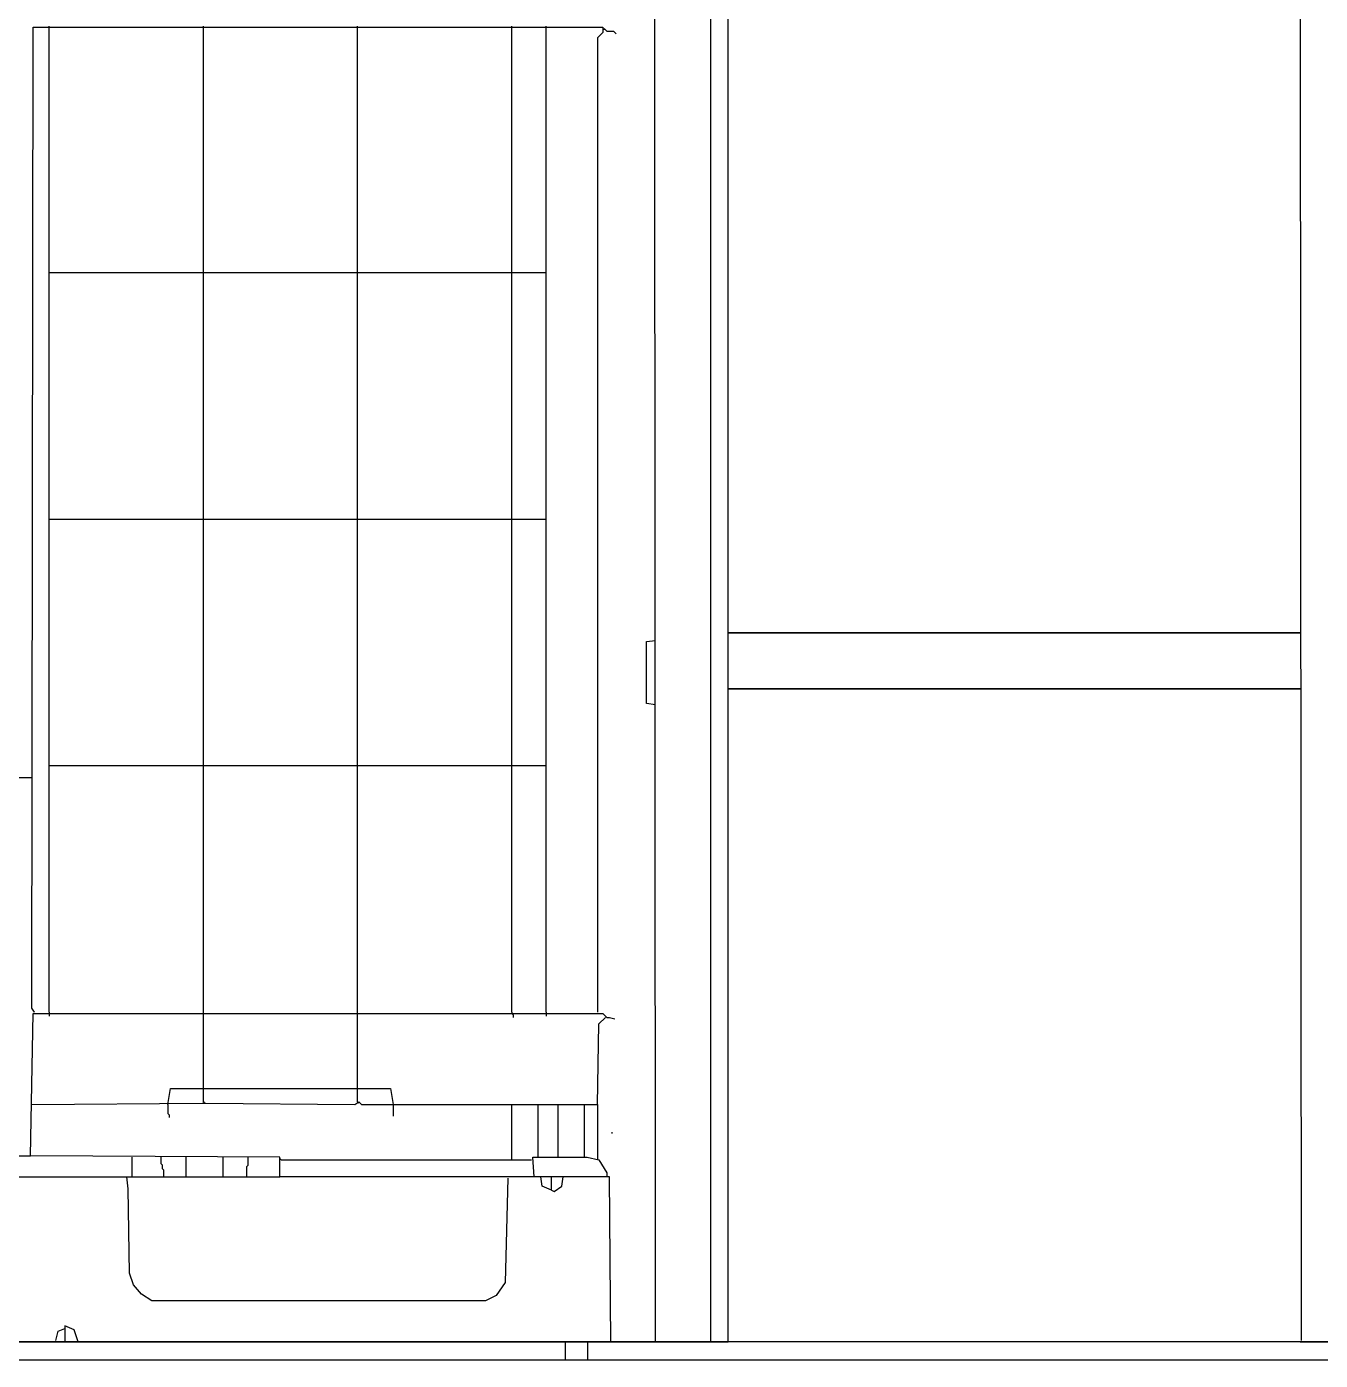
# Model space of a CAD drawing. Extents: x 3792242 to 5145247, y -1546315 to -1031918.
# Drawn here: x 3800144 to 3800838, y -1526054 to -1525339 of the extents above; entities that cross this region are included whole.
import ezdxf

# ---------------------------------------------------------------- set-up
doc = ezdxf.new("R2010")
doc.units = 0
doc.header["$MEASUREMENT"] = 0
doc.layers.add('TENKÁ', color=7, linetype='CONTINUOUS')
doc.layers.add('ZZ-chladenie', color=133, linetype='CONTINUOUS')

msp = doc.modelspace()

# ---------------------------------------------------------------- linework, layer by layer
at = {"layer": 'TENKÁ'}
for p, q in [((3800827.274, -1525663.77), (3800520.289, -1525663.77)), ((3800520.289, -1525663.77), (3800827.274, -1525663.77)), ((3800827.3, -1525693.77), (3800520.289, -1525693.77)), ((3800827.3, -1525693.77), (3800520.289, -1525693.77)), ((3800520.289, -1525693.77), (3800827.3, -1525693.77))]:
    msp.add_line(p, q, dxfattribs=at)
at = {"layer": 'ZZ-chladenie'}
for p, q in [((3800511.104, -1526043.77), (3800511.104, -1524354.266)), ((3800520.289, -1526043.77), (3800520.289, -1524376.878)), ((3800827.596, -1526043.063), (3800826.182, -1524375.465)), ((3800481.426, -1526043.77), (3800480.719, -1524559.183)), ((3800147.2, -1525864.998), (3800147.906, -1525339.28)), ((3800147.906, -1525339.28), (3800453.162, -1525339.28)), ((3800156.385, -1525867.118), (3800156.385, -1525338.574)), ((3800239.059, -1525867.118), (3800239.059, -1525338.574)), ((3800321.733, -1525867.118), (3800321.733, -1525338.574)), ((3800404.405, -1525867.118), (3800404.405, -1525338.574)), ((3800422.778, -1525867.118), (3800422.778, -1525338.574)), ((3800453.162, -1525339.28), (3800453.162, -1525342.106)), ((3800453.869, -1525340.693), (3800453.869, -1525339.987)), ((3800453.869, -1525339.987), (3800454.575, -1525340.693)), ((3800453.162, -1525342.106), (3800450.335, -1525344.933)), ((3800450.335, -1525344.933), (3800450.335, -1525867.118)), ((3800454.575, -1525340.693), (3800455.282, -1525341.4)), ((3800455.282, -1525341.4), (3800458.814, -1525341.4)), ((3800458.814, -1525341.4), (3800459.521, -1525342.106)), ((3800459.521, -1525342.106), (3800460.228, -1525342.813)), ((3800156.385, -1525470.71), (3800239.059, -1525470.71)), ((3800239.059, -1525470.71), (3800321.733, -1525470.71)), ((3800321.733, -1525470.71), (3800404.405, -1525470.71)), ((3800404.405, -1525470.71), (3800422.778, -1525470.71)), ((3800156.385, -1525602.846), (3800239.059, -1525602.846)), ((3800239.059, -1525602.846), (3800321.733, -1525602.846)), ((3800321.733, -1525602.846), (3800404.405, -1525602.846)), ((3800404.405, -1525602.846), (3800422.778, -1525602.846)), ((3800476.48, -1525668.56), (3800481.426, -1525667.854)), ((3800476.48, -1525701.771), (3800476.48, -1525668.56)), ((3800481.426, -1525702.478), (3800476.48, -1525701.771)), ((3800156.385, -1525734.982), (3800239.059, -1525734.982)), ((3800239.059, -1525734.982), (3800321.733, -1525734.982)), ((3800321.733, -1525734.982), (3800404.405, -1525734.982)), ((3800404.405, -1525734.982), (3800422.778, -1525734.982)), ((3799987.506, -1525741.341), (3800147.2, -1525741.341)), ((3800146.493, -1525944.138), (3800147.906, -1525867.824)), ((3800148.613, -1525867.118), (3800147.2, -1525864.998)), ((3800148.613, -1525867.118), (3800147.906, -1525866.411)), ((3800147.906, -1525867.824), (3800453.162, -1525867.824)), ((3800156.385, -1525867.118), (3800156.385, -1525869.237)), ((3800239.059, -1525907.394), (3800239.059, -1525867.118)), ((3800321.733, -1525907.394), (3800321.733, -1525867.118)), ((3800404.405, -1525867.118), (3800404.405, -1525867.824)), ((3800404.405, -1525867.824), (3800405.112, -1525868.531)), ((3800405.112, -1525868.531), (3800405.112, -1525869.944)), ((3800422.778, -1525867.118), (3800422.778, -1525869.237)), ((3800453.162, -1525867.824), (3800455.282, -1525869.944)), ((3800450.335, -1525916.58), (3800451.042, -1525873.477)), ((3800451.042, -1525873.477), (3800454.575, -1525869.944)), ((3800455.282, -1525869.944), (3800456.695, -1525869.944)), ((3800456.695, -1525869.944), (3800459.521, -1525870.65)), ((3800219.981, -1525916.58), (3800221.394, -1525908.101)), ((3800221.394, -1525908.101), (3800339.398, -1525908.101)), ((3800239.059, -1525915.167), (3800239.059, -1525907.394)), ((3800321.733, -1525915.167), (3800321.733, -1525907.394)), ((3800339.398, -1525908.101), (3800340.811, -1525916.58)), ((3800147.2, -1525916.58), (3800238.352, -1525915.874)), ((3800219.981, -1525916.58), (3800219.981, -1525921.527)), ((3800238.352, -1525915.874), (3800240.472, -1525915.874)), ((3800239.059, -1525915.167), (3800239.765, -1525915.874)), ((3800240.472, -1525915.874), (3800320.319, -1525916.58)), ((3800320.319, -1525916.58), (3800322.439, -1525915.167)), ((3800321.733, -1525915.167), (3800322.439, -1525915.874)), ((3800322.439, -1525915.167), (3800323.852, -1525916.58)), ((3800323.852, -1525916.58), (3800404.405, -1525916.58)), ((3800340.811, -1525916.58), (3800340.811, -1525922.94)), ((3800404.405, -1525946.258), (3800404.405, -1525916.58)), ((3800404.405, -1525916.58), (3800450.335, -1525916.58)), ((3800418.538, -1525944.845), (3800418.538, -1525916.58)), ((3800429.137, -1525944.845), (3800429.137, -1525916.58)), ((3800443.269, -1525944.845), (3800443.269, -1525916.58)), ((3800450.335, -1525916.58), (3800450.335, -1525945.551)), ((3800219.981, -1525921.527), (3800220.687, -1525922.233)), ((3800220.687, -1525922.233), (3800220.687, -1525923.646)), ((3800458.108, -1525932.126), (3800458.108, -1525931.419)), ((3799987.506, -1525944.138), (3800146.493, -1525944.138)), ((3800280.042, -1525944.845), (3800146.493, -1525944.138)), ((3800200.902, -1525955.444), (3800200.902, -1525944.845)), ((3800216.447, -1525948.378), (3800216.447, -1525944.845)), ((3800229.873, -1525955.444), (3800229.873, -1525944.845)), ((3800249.658, -1525955.444), (3800249.658, -1525944.845)), ((3800263.084, -1525949.084), (3800263.084, -1525944.845)), ((3800280.042, -1525955.444), (3800280.042, -1525944.845)), ((3800280.749, -1525946.258), (3800280.042, -1525945.551)), ((3800280.749, -1525946.258), (3800415.005, -1525946.258)), ((3800416.418, -1525955.444), (3800415.712, -1525944.845)), ((3800415.712, -1525944.845), (3800444.682, -1525944.845)), ((3800444.682, -1525944.845), (3800451.042, -1525946.258)), ((3800450.335, -1525945.551), (3800450.335, -1525946.258)), ((3800451.042, -1525946.258), (3800455.282, -1525953.324)), ((3800217.154, -1525949.084), (3800216.447, -1525948.378)), ((3800217.154, -1525951.204), (3800217.154, -1525949.084)), ((3800217.86, -1525951.911), (3800217.154, -1525951.204)), ((3800217.86, -1525955.444), (3800217.86, -1525951.911)), ((3800262.377, -1525949.791), (3800263.084, -1525949.084)), ((3800262.377, -1525955.444), (3800262.377, -1525949.791)), ((3800455.282, -1525953.324), (3800455.282, -1525955.444)), ((3799995.279, -1525955.444), (3800280.042, -1525955.444)), ((3800198.782, -1525961.803), (3800198.076, -1525955.444)), ((3800199.489, -1526007.027), (3800198.782, -1525961.803)), ((3800456.695, -1525955.444), (3800280.042, -1525955.444)), ((3800402.286, -1525956.15), (3800400.873, -1526011.972)), ((3800420.657, -1525960.39), (3800419.951, -1525955.444)), ((3800425.604, -1525962.51), (3800420.657, -1525960.39)), ((3800425.604, -1525962.51), (3800425.604, -1525955.444)), ((3800427.017, -1525963.216), (3800431.257, -1525960.39)), ((3800431.257, -1525960.39), (3800431.964, -1525955.444)), ((3800457.401, -1526043.77), (3800456.695, -1525955.444)), ((3800425.604, -1525962.51), (3800427.017, -1525963.216)), ((3800201.608, -1526013.386), (3800199.489, -1526007.027)), ((3800400.873, -1526011.972), (3800395.926, -1526019.038)), ((3800205.849, -1526018.332), (3800201.608, -1526013.386)), ((3800211.501, -1526021.865), (3800205.849, -1526018.332)), ((3800395.926, -1526019.038), (3800390.273, -1526021.865)), ((3800390.273, -1526021.865), (3800211.501, -1526021.865)), ((3800159.919, -1526043.063), (3800161.332, -1526038.117)), ((3800161.332, -1526038.117), (3800164.865, -1526036.704)), ((3800169.811, -1526037.411), (3800164.865, -1526035.29)), ((3800164.865, -1526035.29), (3800164.865, -1526043.063)), ((3800171.931, -1526043.77), (3800169.811, -1526037.411)), ((3801840.625, -1526043.77), (3799526.761, -1526043.77)), ((3799843.629, -1526043.77), (3800204, -1526043.77)), ((3800054.634, -1526043.063), (3800159.919, -1526043.77)), ((3800159.919, -1526043.77), (3800520.289, -1526043.77)), ((3800164.865, -1526043.063), (3800164.865, -1526043.77)), ((3800433.119, -1526053.77), (3800433.119, -1526043.77)), ((3800445.119, -1526053.77), (3800445.119, -1526043.77)), ((3800826.889, -1526043.77), (3800929.348, -1526043.77)), ((3801785.625, -1526053.77), (3799526.761, -1526053.77))]:
    msp.add_line(p, q, dxfattribs=at)

doc.saveas('drawing.dxf')
